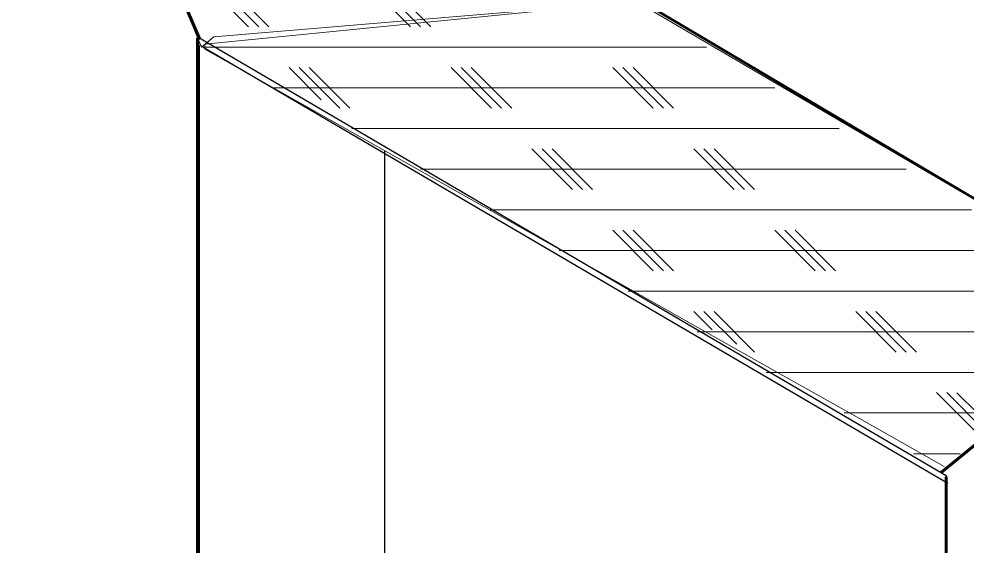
# Model space of a CAD drawing. Header units: inches. Extents: x -20.7 to 76.3, y -55.2 to 19.1.
# Drawn here: x -4.661 to -3.206, y 8.777 to 9.586 of the extents above; entities that cross this region are included whole.
import ezdxf

# ---------------------------------------------------------------- set-up
doc = ezdxf.new("R2010")
doc.units = ezdxf.units.IN
doc.header["$MEASUREMENT"] = 0
for name, color, linetype, lineweight in [('.ATI-HATCH', 7, 'Continuous', 0), ('G-ANNO-TTLB', 7, 'Continuous', 0), ('TYVEK', 7, 'Continuous', 0)]:
    doc.layers.add(name, color=color, linetype=linetype, lineweight=lineweight)

# ---------------------------------------------------------------- blocks, each defined once
blk = doc.blocks.new('Block_696')
at = {"layer": '.ATI-HATCH'}
for points, knots in [([(-4.6345, 10.1572), (-4.6345, 10.1572), (-4.3806, 9.5424), (-4.3806, 9.5424), (-4.3806, 9.5424), (-4.3617, 9.5587), (-4.3617, 9.5587), (-4.3617, 9.5587), (-3.7136, 9.6125), (-3.7136, 9.6125), (-3.7136, 9.6125), (-4.6345, 10.1572), (-4.6345, 10.1572)], [0, 0, 0, 0, 1, 1, 1, 2, 2, 2, 3, 3, 3, 4, 4, 4, 4]), ([(-3.2407, 8.8988), (-3.2407, 8.8988), (-3.3861, 8.9809), (-3.3861, 8.9809), (-3.3861, 8.9809), (-3.4965, 9.0433), (-3.4965, 9.0433), (-3.4965, 9.0433), (-3.6071, 9.1057), (-3.6071, 9.1057), (-3.6071, 9.1057), (-3.7175, 9.168), (-3.7175, 9.168), (-3.7175, 9.168), (-3.8283, 9.2305), (-3.8283, 9.2305), (-3.8283, 9.2305), (-4.3755, 9.5394), (-4.3755, 9.5394), (-4.3755, 9.5394), (-4.3755, 9.5472), (-4.3755, 9.5472), (-4.3755, 9.5472), (-3.7136, 9.6126), (-3.7136, 9.6126), (-3.7136, 9.6126), (-2.925, 9.1509), (-2.925, 9.1509)], [0, 0, 0, 0, 1, 1, 1, 2, 2, 2, 3, 3, 3, 4, 4, 4, 5, 5, 5, 6, 6, 6, 7, 7, 7, 8, 8, 8, 9, 9, 9, 9])]:
    blk.add_open_spline(points, degree=3, knots=knots, dxfattribs=at)
at = {"layer": '.ATI-HATCH', "color": 8, "lineweight": 0, "true_color": 0x808080}
for points in [[(-4.3084, 9.5737), (-4.3084, 9.5737), (-4.3705, 9.6361), (-4.3705, 9.6361)], [(-4.2928, 9.5737), (-4.2928, 9.5737), (-4.355, 9.6361), (-4.355, 9.6361)], [(-4.2773, 9.5737), (-4.2773, 9.5737), (-4.3394, 9.6361), (-4.3394, 9.6361)], [(-4.0599, 9.5737), (-4.0599, 9.5737), (-4.122, 9.6361), (-4.122, 9.6361)], [(-4.0443, 9.5737), (-4.0443, 9.5737), (-4.1065, 9.6361), (-4.1065, 9.6361)], [(-4.0288, 9.5737), (-4.0288, 9.5737), (-4.0909, 9.6361), (-4.0909, 9.6361)], [(-4.3755, 9.5425), (-4.3755, 9.5425), (-3.6055, 9.5425), (-3.6055, 9.5425)], [(-4.197, 9.4618), (-4.197, 9.4618), (-4.2463, 9.5113), (-4.2463, 9.5113)], [(-4.1686, 9.4489), (-4.1686, 9.4489), (-4.2307, 9.5113), (-4.2307, 9.5113)], [(-4.1531, 9.4489), (-4.1531, 9.4489), (-4.2152, 9.5113), (-4.2152, 9.5113)], [(-3.9356, 9.4489), (-3.9356, 9.4489), (-3.9977, 9.5113), (-3.9977, 9.5113)], [(-3.9201, 9.4489), (-3.9201, 9.4489), (-3.9822, 9.5113), (-3.9822, 9.5113)], [(-3.9045, 9.4489), (-3.9045, 9.4489), (-3.9667, 9.5113), (-3.9667, 9.5113)], [(-3.6871, 9.4489), (-3.6871, 9.4489), (-3.7492, 9.5113), (-3.7492, 9.5113)], [(-3.6716, 9.4489), (-3.6716, 9.4489), (-3.7337, 9.5113), (-3.7337, 9.5113)], [(-3.656, 9.4489), (-3.656, 9.4489), (-3.7182, 9.5113), (-3.7182, 9.5113)], [(-4.2697, 9.4801), (-4.2697, 9.4801), (-3.5007, 9.4801), (-3.5007, 9.4801)], [(-4.1498, 9.4177), (-4.1498, 9.4177), (-3.4018, 9.4177), (-3.4018, 9.4177)], [(-3.8114, 9.3241), (-3.8114, 9.3241), (-3.8735, 9.3865), (-3.8735, 9.3865)], [(-3.7958, 9.3241), (-3.7958, 9.3241), (-3.8579, 9.3865), (-3.8579, 9.3865)], [(-3.7803, 9.3241), (-3.7803, 9.3241), (-3.8424, 9.3865), (-3.8424, 9.3865)], [(-3.5628, 9.3241), (-3.5628, 9.3241), (-3.625, 9.3865), (-3.625, 9.3865)], [(-3.5473, 9.3241), (-3.5473, 9.3241), (-3.6094, 9.3865), (-3.6094, 9.3865)], [(-3.5318, 9.3241), (-3.5318, 9.3241), (-3.5939, 9.3865), (-3.5939, 9.3865)], [(-4.0438, 9.3553), (-4.0438, 9.3553), (-3.2988, 9.3553), (-3.2988, 9.3553)], [(-3.9378, 9.2929), (-3.9378, 9.2929), (-3.1987, 9.2929), (-3.1987, 9.2929)], [(-3.6871, 9.1993), (-3.6871, 9.1993), (-3.7492, 9.2617), (-3.7492, 9.2617)], [(-3.6716, 9.1993), (-3.6716, 9.1993), (-3.7337, 9.2617), (-3.7337, 9.2617)], [(-3.656, 9.1993), (-3.656, 9.1993), (-3.7182, 9.2617), (-3.7182, 9.2617)], [(-3.4386, 9.1993), (-3.4386, 9.1993), (-3.5007, 9.2617), (-3.5007, 9.2617)], [(-3.423, 9.1993), (-3.423, 9.1993), (-3.4852, 9.2617), (-3.4852, 9.2617)], [(-3.4075, 9.1993), (-3.4075, 9.1993), (-3.4696, 9.2617), (-3.4696, 9.2617)], [(-3.5967, 9.1084), (-3.5967, 9.1084), (-3.625, 9.1369), (-3.625, 9.1369)], [(-3.5591, 9.0864), (-3.5591, 9.0864), (-3.6094, 9.1369), (-3.6094, 9.1369)], [(-3.5318, 9.0745), (-3.5318, 9.0745), (-3.5939, 9.1369), (-3.5939, 9.1369)], [(-3.3143, 9.0745), (-3.3143, 9.0745), (-3.3764, 9.1369), (-3.3764, 9.1369)], [(-3.2988, 9.0745), (-3.2988, 9.0745), (-3.3609, 9.1369), (-3.3609, 9.1369)], [(-3.2833, 9.0745), (-3.2833, 9.0745), (-3.3454, 9.1369), (-3.3454, 9.1369)], [(-3.1901, 8.9497), (-3.1901, 8.9497), (-3.2522, 9.0121), (-3.2522, 9.0121)], [(-3.1745, 8.9497), (-3.1745, 8.9497), (-3.2367, 9.0121), (-3.2367, 9.0121)]]:
    blk.add_open_spline(points, degree=3, dxfattribs=at)
for points, knots in [([(-3.0905, 9.2305), (-3.0905, 9.2305), (-3.8283, 9.2305), (-3.8283, 9.2305), (-3.8283, 9.2305), (-3.8318, 9.2305), (-3.8318, 9.2305)], [0, 0, 0, 0, 1, 1, 1, 2, 2, 2, 2]), ([(-2.9726, 9.168), (-2.9726, 9.168), (-3.7175, 9.168), (-3.7175, 9.168), (-3.7175, 9.168), (-3.7258, 9.168), (-3.7258, 9.168)], [0, 0, 0, 0, 1, 1, 1, 2, 2, 2, 2]), ([(-2.9816, 9.1057), (-2.9816, 9.1057), (-3.0658, 9.1057), (-3.0658, 9.1057), (-3.0658, 9.1057), (-3.0812, 9.1057), (-3.0812, 9.1057), (-3.0812, 9.1057), (-3.0968, 9.1057), (-3.0968, 9.1057), (-3.0968, 9.1057), (-3.6071, 9.1057), (-3.6071, 9.1057), (-3.6071, 9.1057), (-3.6197, 9.1057), (-3.6197, 9.1057)], [0, 0, 0, 0, 1, 1, 1, 2, 2, 2, 3, 3, 3, 4, 4, 4, 5, 5, 5, 5]), ([(-3.0598, 9.0433), (-3.0598, 9.0433), (-3.4965, 9.0433), (-3.4965, 9.0433), (-3.4965, 9.0433), (-3.5137, 9.0433), (-3.5137, 9.0433)], [0, 0, 0, 0, 1, 1, 1, 2, 2, 2, 2]), ([(-3.2211, 9.012), (-3.2211, 9.012), (-3.1901, 8.9809), (-3.1901, 8.9809), (-3.1901, 8.9809), (-3.1669, 8.9577), (-3.1669, 8.9577)], [0, 0, 0, 0, 1, 1, 1, 2, 2, 2, 2]), ([(-3.1379, 8.9809), (-3.1379, 8.9809), (-3.3861, 8.9809), (-3.3861, 8.9809), (-3.3861, 8.9809), (-3.3939, 8.9809), (-3.3939, 8.9809)], [0, 0, 0, 0, 1, 1, 1, 2, 2, 2, 2]), ([(-3.2161, 8.9184), (-3.2161, 8.9184), (-3.2754, 8.9184), (-3.2754, 8.9184), (-3.2754, 8.9184), (-3.2878, 8.9184), (-3.2878, 8.9184)], [0, 0, 0, 0, 1, 1, 1, 2, 2, 2, 2])]:
    blk.add_open_spline(points, degree=3, knots=knots, dxfattribs=at)

msp = doc.modelspace()

# ---------------------------------------------------------------- hatches: boundary and pattern name
at = {"layer": 'G-ANNO-TTLB', "true_color": 0xff00ff, "transparency": 33554687}
h = msp.add_hatch(color=6, dxfattribs=at)
edge = h.paths.add_edge_path()
edge.add_spline(control_points=[(20.0342, -15.1346), (20.0342, -15.1346), (-20.6658, -15.1346), (-20.6658, -15.1346), (-20.6658, -15.1346), (-20.6658, 19.0008), (-20.6658, 19.0008), (-20.6658, 19.0008), (20.0342, 19.0008), (20.0342, 19.0008), (20.0342, 19.0008), (20.0342, -15.1346), (20.0342, -15.1346)], knot_values=[0, 0, 0, 0, 1, 1, 1, 2, 2, 2, 3, 3, 3, 4, 4, 4, 4], degree=3, periodic=0)
edge = h.paths.add_edge_path()
edge.add_spline(control_points=[(-20.5408, 18.8757), (-20.5408, 18.8757), (-20.5408, -15.0095), (-20.5408, -15.0095), (-20.5408, -15.0095), (19.9092, -15.0095), (19.9092, -15.0095), (19.9092, -15.0095), (19.9092, 18.8757), (19.9092, 18.8757), (19.9092, 18.8757), (-20.5408, 18.8757), (-20.5408, 18.8757)], knot_values=[0, 0, 0, 0, 1, 1, 1, 2, 2, 2, 3, 3, 3, 4, 4, 4, 4], degree=3, periodic=0)
edge.add_line((-20.5408, 18.8757), (-20.5408, 18.8757))

# ---------------------------------------------------------------- linework, layer by layer
at = {"layer": 'G-ANNO-TTLB'}
for points in [[(20.0342, -15.1346), (20.0342, -15.1346), (-20.6658, -15.1346), (-20.6658, -15.1346), (-20.6658, -15.1346), (-20.6658, 19.0008), (-20.6658, 19.0008), (-20.6658, 19.0008), (20.0342, 19.0008), (20.0342, 19.0008), (20.0342, 19.0008), (20.0342, -15.1346), (20.0342, -15.1346)], [(-20.5408, 18.8757), (-20.5408, 18.8757), (-20.5408, -15.0095), (-20.5408, -15.0095), (-20.5408, -15.0095), (19.9092, -15.0095), (19.9092, -15.0095), (19.9092, -15.0095), (19.9092, 18.8757), (19.9092, 18.8757), (19.9092, 18.8757), (-20.5408, 18.8757), (-20.5408, 18.8757)]]:
    msp.add_open_spline(points, degree=3, knots=[0, 0, 0, 0, 1, 1, 1, 2, 2, 2, 3, 3, 3, 4, 4, 4, 4], dxfattribs=at)
at = {"layer": 'TYVEK', "color": 18, "lineweight": 60, "true_color": 0x000000}
for p, q in [((-4.3832, 9.5546), (-4.6439, 10.1668)), ((-2.9289, 9.1525), (-4.6367, 10.1657)), ((-4.3869, 7.5597), (-4.3869, 9.5568)), ((-3.2451, 8.8897), (-2.9234, 9.1525)), ((-3.2374, 6.5018), (-3.2374, 8.8829))]:
    msp.add_line(p, q, dxfattribs=at)
at = {"layer": 'TYVEK', "color": 18, "lineweight": 25, "true_color": 0x000000}
for p, q in [((-4.3847, 9.5574), (-3.2374, 8.885)), ((-4.3847, 8.2358), (-4.3847, 9.5487)), ((-4.3837, 7.1635), (-4.3837, 9.5453)), ((-4.3825, 9.5453), (-3.2352, 8.8729)), ((-3.2374, 8.885), (-3.2374, 6.5039))]:
    msp.add_line(p, q, dxfattribs=at)
at = {"layer": 'TYVEK', "color": 33, "lineweight": 25, "true_color": 0xcc9966}
msp.add_line((-4.0992, 7.7242), (-4.0992, 9.3835), dxfattribs=at)

# ---------------------------------------------------------------- block references
at = {"layer": '.ATI-HATCH'}
msp.add_blockref('Block_696', (0, 0), dxfattribs=at)

doc.saveas('drawing.dxf')
